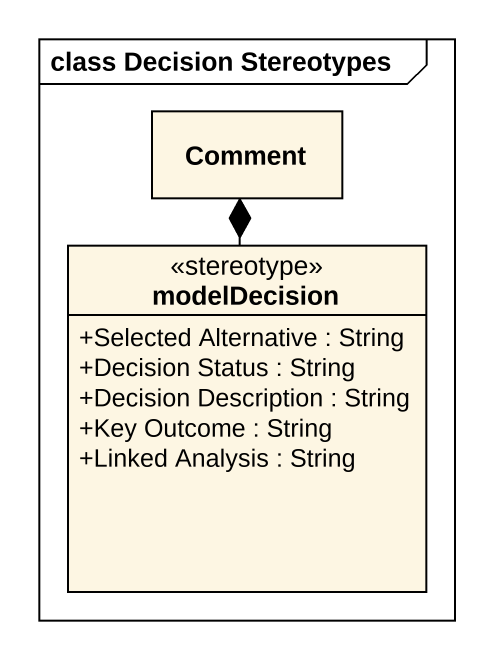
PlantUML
@startuml
mainframe class Decision Stereotypes
hide circle
hide empty members
skinparam classAttributeIconSize 0
class Comment
class modelDecision <<stereotype>> {
  +Selected Alternative : String
  +Decision Status : String
  +Decision Description : String
  +Key Outcome : String
  +Linked Analysis : String
}
modelDecision -up-* Comment
@enduml
